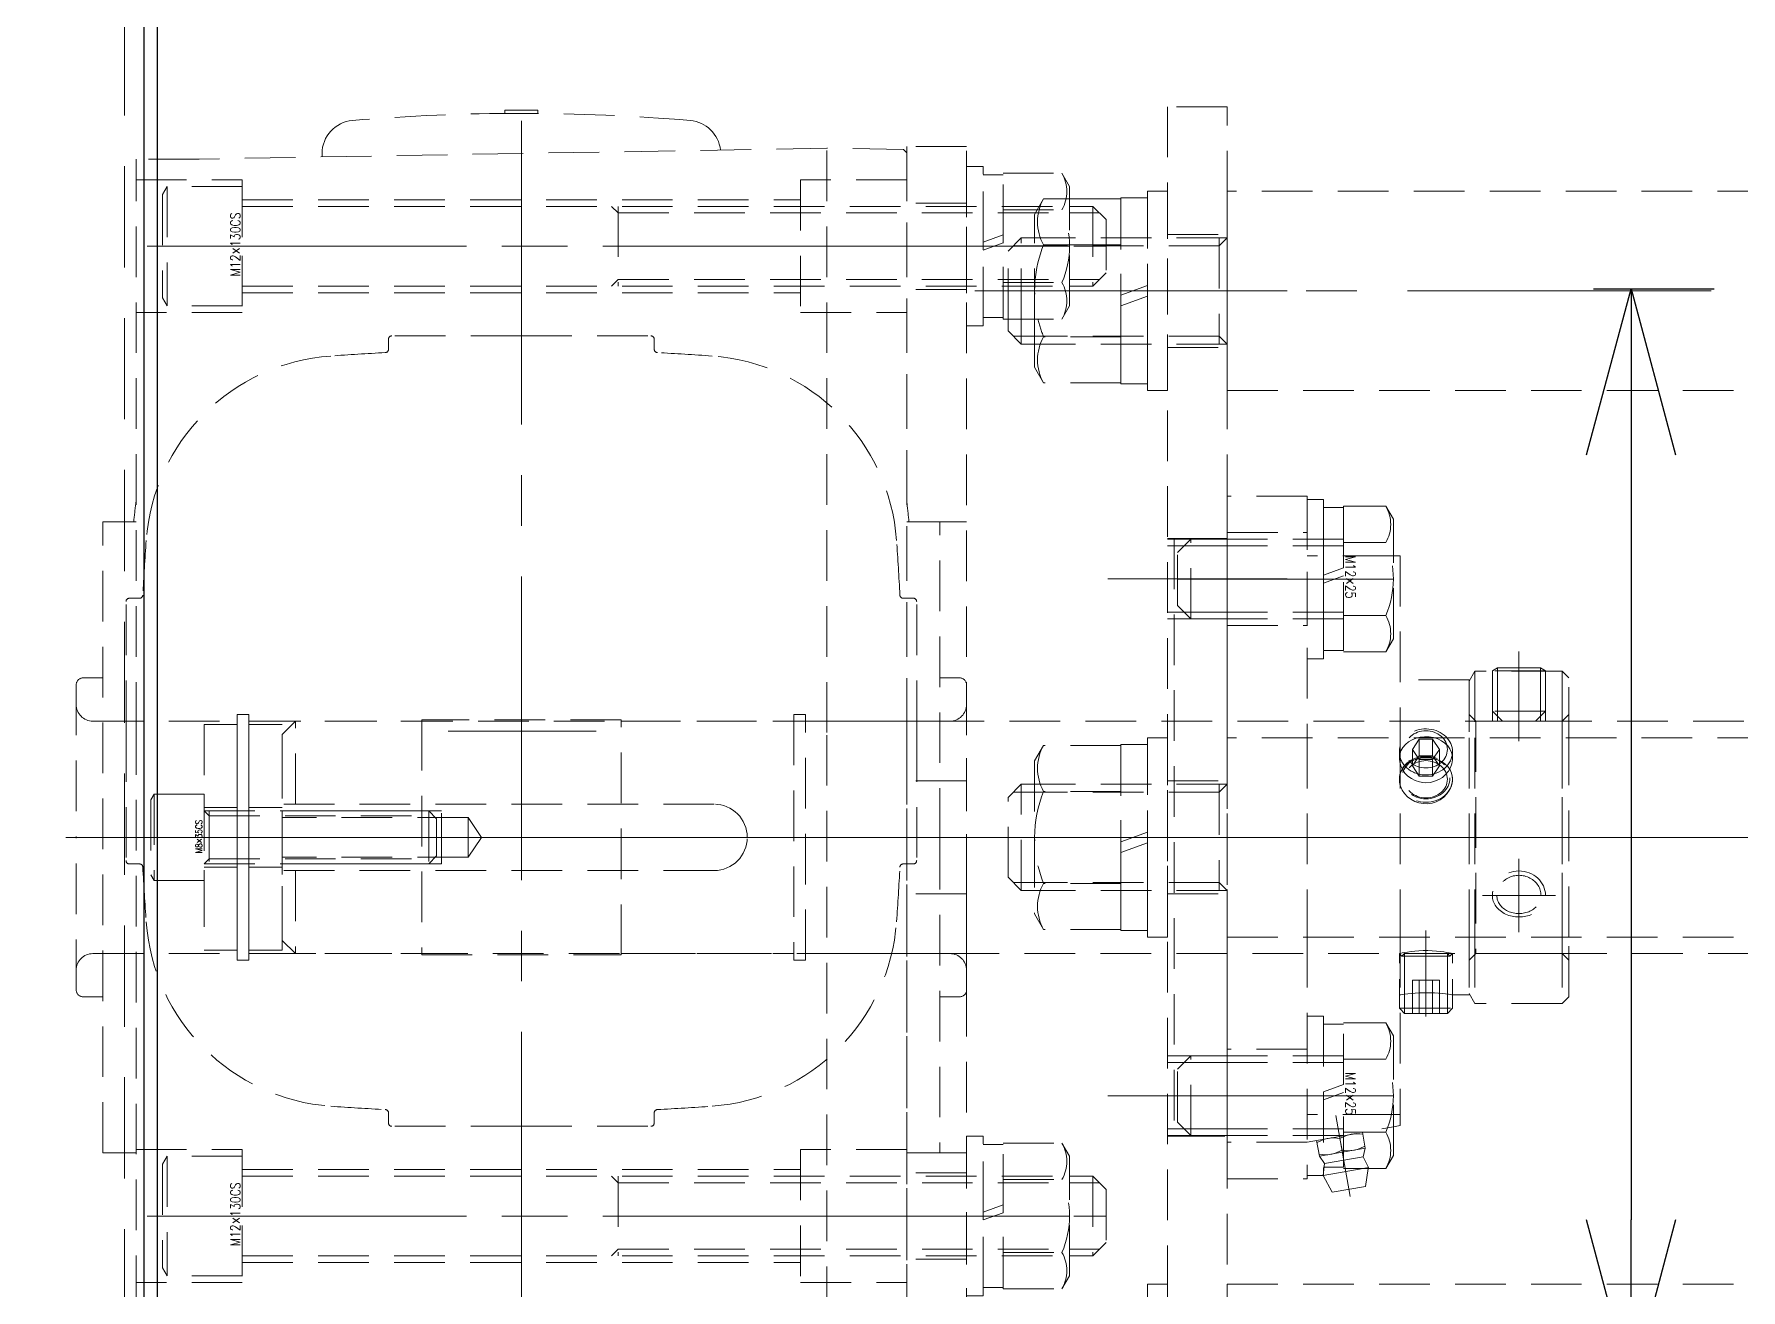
# Model space of a CAD drawing. Header units: millimetres. Extents: x 0 to 38884, y -3675 to 8056.
# Drawn here: x 24955.1 to 25212, y 4453.1 to 4642.1 of the extents above; entities that cross this region are included whole.
import ezdxf

# ---------------------------------------------------------------- set-up
doc = ezdxf.new("R2010")
doc.units = ezdxf.units.MM
doc.header["$LTSCALE"] = 2.4
doc.header["$PDMODE"] = 99
doc.header["$PDSIZE"] = 1
for name, pattern in [('CENTER2', [28.575, 19.05, -3.175, 3.175, -3.175]), ('Dashed', [2, 1, -1]), ('HIDDEN', [9.525, 6.35, -3.175]), ('HIDDEN2', [4.7625, 3.175, -1.5875])]:
    doc.linetypes.add(name, pattern=pattern)
for name, color, linetype, lineweight in [('03_かくれ線', 6, 'HIDDEN2', 13), ('04_HIDDEN', 2, 'HIDDEN', 13), ('04_中心線', 1, 'CENTER2', 9), ('05_CENTER', 4, 'CENTER2', 13), ('08_DIM', 3, 'Continuous', 13)]:
    doc.layers.add(name, color=color, linetype=linetype, lineweight=lineweight)
doc.styles.add('KSS_TXT', font='txt.shx', dxfattribs={"bigfont": 'extfont2.shx'})
doc.styles.add('寸法用', font='simplex.shx', dxfattribs={"width": 0.8, "bigfont": '@extfont2.shx'})
doc.dimstyles.new('KSS_DIM', dxfattribs={"dimscale": 2, "dimtxt": 3, "dimasz": 2.5, "dimexe": 1.25, "dimexo": 0.625, "dimtad": 1, "dimdsep": 46, "dimtxsty": 'KSS_TXT', "dimblk": 'OPEN30', "dimcen": 0, "dimazin": 2, "dimtfac": 0.75, "dimtmove": 0, "dimatfit": 3, "dimldrblk": 'OPEN30', "dimfxl": 1.25, "dimtolj": 1, "dimarcsym": 0})

# ---------------------------------------------------------------- blocks, each defined once
blk = doc.blocks.new('_Open30')
at = {"color": 0, "linetype": 'ByBlock', "lineweight": -2}
for p, q in [((-1, 0.268), (0, 0)), ((0, 0), (-1, -0.268)), ((0, 0), (-1, 0))]:
    blk.add_line(p, q, dxfattribs=at)
blk = doc.blocks.new('*D1189')
at = {"layer": '08_DIM', "color": 0, "lineweight": -2, "transparency": 16777216}
for p, q in [((25189.84, 4603.79), (25208, 4603.79)), ((25195.5, 4578.79), (25195.5, 4463.59)), ((25189.84, 4438.59), (25208, 4438.59)), ((25195.5, 4438.59), (25195.5, 4260.88))]:
    blk.add_line(p, q, dxfattribs=at)
at = {"layer": 'Defpoints', "color": 0, "transparency": 16777216}
for p in [(25183.59, 4603.79), (25183.59, 4438.59), (25195.5, 4438.59)]:
    blk.add_point(p, dxfattribs=at)
at = {"layer": '08_DIM', "color": 0, "lineweight": -2, "transparency": 16777216, "xscale": 25, "yscale": 25, "zscale": 25}
for p, rotation in [((25195.5, 4603.79), 90), ((25195.5, 4438.59), 270)]:
    blk.add_blockref('_Open30', p, dxfattribs=dict(at, rotation=rotation))
at = {"layer": '08_DIM', "color": 0, "transparency": 16777216, "insert": (25174.25, 4337.13), "char_height": 30, "attachment_point": 5, "rotation": 90, "style": 'KSS_TXT'}
blk.add_mtext('\\A1;%%C165.2', dxfattribs=at)
blk = doc.blocks.new('*D1194')
at = {"layer": '08_DIM', "color": 0, "lineweight": -2, "transparency": 16777216}
for p, q in [((25220.46, 4871.19), (24830.16, 4871.19)), ((24842.66, 4846.19), (24842.66, 4196.19)), ((25220.46, 4171.19), (24830.16, 4171.19))]:
    blk.add_line(p, q, dxfattribs=at)
at = {"layer": 'Defpoints', "color": 0, "transparency": 16777216}
for p in [(25226.71, 4871.19), (24842.66, 4171.19), (25226.71, 4171.19)]:
    blk.add_point(p, dxfattribs=at)
at = {"layer": '08_DIM', "color": 0, "lineweight": -2, "transparency": 16777216, "xscale": 25, "yscale": 25, "zscale": 25}
for p, rotation in [((24842.66, 4871.19), 90), ((24842.66, 4171.19), 270)]:
    blk.add_blockref('_Open30', p, dxfattribs=dict(at, rotation=rotation))
at = {"layer": '08_DIM', "color": 0, "transparency": 16777216, "insert": (24821.41, 4521.19), "char_height": 30, "attachment_point": 5, "rotation": 90, "style": 'KSS_TXT'}
blk.add_mtext('\\A1;700', dxfattribs=at)
blk = doc.blocks.new('A$C1140449C_1')
blk.add_lwpolyline([(-600, 600), (-640, 600), (-640, -600), (-600, -600)], close=True)
at = {"color": 0}
for points in [[(600, -600), (-600, -600), (-600, 600), (600, 600)], [(598, -598), (-598, -598), (-598, 598), (598, 598)]]:
    blk.add_lwpolyline(points, close=True, dxfattribs=at)
at = {"layer": '04_HIDDEN'}
blk.add_line((-603, -600), (-603, 600), dxfattribs=at)
at = {"layer": '05_CENTER'}
blk.add_line((668.35, 0), (-668.35, 0), dxfattribs=at)
blk = doc.blocks.new('A$C01295FB4_1')
blk.add_blockref('A$C1140449C_1', (0, 0))

msp = doc.modelspace()

# ---------------------------------------------------------------- linework, layer by layer
at = {"layer": '03_かくれ線'}
for p, q in [((25025.9618, 4630.691), (25025.9618, 4630.1806)), ((25030.9618, 4630.691), (25025.9618, 4630.691)), ((25030.9618, 4630.691), (25030.9618, 4630.1806)), ((25074.4618, 4624.9534), (24979.9618, 4623.3039)), ((24998.4618, 4624.1298), (24998.4618, 4623.6269)), ((25074.4618, 4536.9623), (25074.4618, 4624.9538)), ((25085.9624, 4624.753), (25074.4618, 4624.9538)), ((25086.4622, 4624.2444), (25085.9624, 4624.753)), ((25086.4622, 4536.9623), (25086.4622, 4624.2444)), ((24970.4618, 4536.9623), (24970.4618, 4623.3043)), ((24979.9618, 4623.3043), (24970.4618, 4623.3043)), ((24986.4618, 4617.1912), (25070.4622, 4617.1912)), ((25095.4622, 4616.6912), (25086.4622, 4616.6912)), ((25107.0727, 4617.32), (25111.4622, 4617.32)), ((25105.7122, 4599.2215), (25105.7122, 4614.9636)), ((25103.7122, 4599.213), (25103.7122, 4611.4551)), ((25125.7122, 4611.9636), (25134.7122, 4611.9636)), ((25101.7122, 4599.213), (25101.7122, 4609.4551)), ((25111.4622, 4610.3918), (25107.0727, 4610.3918)), ((25095.4622, 4603.6912), (25086.4622, 4603.6912)), ((24986.4618, 4603.1912), (25070.4622, 4603.1912)), ((25008.4618, 4596.191), (25008.4618, 4594.666)), ((25028.4618, 4596.691), (25008.9618, 4596.691)), ((25028.4618, 4596.691), (25047.9618, 4596.691)), ((25028.4618, 4596.691), (25047.9618, 4596.691)), ((25048.4618, 4596.191), (25048.4618, 4594.666)), ((25048.4618, 4596.191), (25048.4618, 4594.666)), ((25125.7122, 4594.9636), (25134.7122, 4594.9636)), ((24965.4618, 4473.6912), (24965.4618, 4568.6912)), ((24965.4618, 4568.6912), (24970.4618, 4568.6912)), ((25091.4618, 4568.6912), (25086.4618, 4568.6912)), ((25095.4622, 4568.6912), (25086.4622, 4568.6912)), ((25091.4622, 4520.9625), (25091.4622, 4568.6912)), ((25125.7122, 4566.1827), (25134.7122, 4566.1827)), ((25125.7122, 4566.082), (25134.7122, 4566.082)), ((25125.7122, 4565.082), (25134.7122, 4565.082)), ((25159.7122, 4563.5912), (25146.7122, 4563.5912)), ((24969.4618, 4557.191), (24970.9868, 4557.191)), ((25087.4618, 4557.191), (25085.9368, 4557.191)), ((24968.9618, 4537.191), (24968.9618, 4556.691)), ((25087.9618, 4537.191), (25087.9618, 4556.691)), ((25125.7122, 4555.082), (25134.7122, 4555.082)), ((25125.7122, 4554.082), (25134.7122, 4554.082)), ((24962.4618, 4545.1912), (24965.4618, 4545.1912)), ((25094.4618, 4545.1912), (25091.4618, 4545.1912)), ((24961.4618, 4544.1912), (24961.4618, 4521.1912)), ((25095.4618, 4544.1912), (25095.4618, 4521.1912)), ((24968.9618, 4537.191), (24968.9618, 4517.691)), ((24970.4618, 4450.6207), (24970.4618, 4536.9623)), ((24987.4617, 4538.6912), (25013.4617, 4538.6912)), ((24994.4635, 4538.6912), (24992.4635, 4536.6912)), ((24992.4635, 4536.6912), (24992.4635, 4505.6912)), ((25372.464, 4538.6912), (24994.4635, 4538.6912)), ((24994.4635, 4526.1912), (24994.4635, 4538.6912)), ((25043.4619, 4538.6912), (25069.4619, 4538.6912)), ((25074.4618, 4448.9712), (25074.4618, 4536.9623)), ((25086.4622, 4536.9623), (25086.4622, 4449.1807)), ((25087.9618, 4537.191), (25087.9618, 4517.691)), ((25134.7122, 4536.1912), (25134.7122, 4506.1912)), ((25146.7122, 4536.1912), (25146.7122, 4506.1912)), ((25095.4622, 4529.6912), (25086.4622, 4529.6912)), ((25125.7122, 4529.6912), (25134.7122, 4529.6912)), ((24980.7118, 4525.6912), (24985.7118, 4525.6912)), ((24987.464, 4525.6912), (24992.464, 4525.6912)), ((25057.4635, 4526.1912), (24992.4635, 4526.1912)), ((25016.464, 4525.1912), (24992.464, 4525.1912)), ((25020.464, 4524.1912), (24992.464, 4524.1912)), ((25016.464, 4517.1912), (25016.464, 4525.1912)), ((25020.464, 4518.1912), (25020.464, 4524.1912)), ((25020.464, 4524.1912), (25022.4658, 4521.1912)), ((24961.4618, 4498.1912), (24961.4618, 4521.1912)), ((25022.4658, 4521.1912), (25020.464, 4518.1912)), ((25091.4622, 4520.9625), (25091.4622, 4473.6912)), ((25095.4618, 4498.1912), (25095.4618, 4521.1912)), ((24969.4618, 4517.191), (24970.9868, 4517.191)), ((24980.7118, 4516.6912), (24985.7118, 4516.6912)), ((24987.464, 4516.6912), (24992.464, 4516.6912)), ((25020.464, 4518.1912), (24992.464, 4518.1912)), ((25016.464, 4517.1912), (24992.464, 4517.1912)), ((25057.4635, 4516.1912), (24992.464, 4516.1912)), ((24994.4635, 4516.1912), (24994.4635, 4503.6912)), ((25087.4618, 4517.191), (25085.9368, 4517.191)), ((25095.4622, 4512.6912), (25086.4622, 4512.6912)), ((25125.7122, 4512.6912), (25134.7122, 4512.6912)), ((24987.4615, 4503.6912), (25013.4617, 4503.6912)), ((24992.4635, 4505.6912), (24994.4635, 4503.6912)), ((25374.7122, 4503.6912), (24994.4635, 4503.6912)), ((25043.4619, 4503.6912), (25069.4619, 4503.6912)), ((24962.4618, 4497.1912), (24965.4618, 4497.1912)), ((25094.4618, 4497.1912), (25091.4618, 4497.1912)), ((25125.7122, 4488.3003), (25134.7122, 4488.3003)), ((25125.7122, 4487.3003), (25134.7122, 4487.3003)), ((25008.4618, 4478.191), (25008.4618, 4479.716)), ((25028.4618, 4477.691), (25008.9618, 4477.691)), ((25028.4618, 4477.691), (25047.9618, 4477.691)), ((25048.4618, 4478.191), (25048.4618, 4479.716)), ((25159.7122, 4479.4598), (25146.7122, 4479.4598)), ((25146.7122, 4475.3003), (25159.7122, 4477.6148)), ((25125.7122, 4477.3003), (25134.7122, 4477.3003)), ((25125.7122, 4476.3003), (25134.7122, 4476.3003)), ((25125.7122, 4476.1997), (25134.7122, 4476.1997)), ((24965.4618, 4473.6912), (24970.4618, 4473.6912)), ((25091.4618, 4473.6912), (25086.4618, 4473.6912)), ((25095.4622, 4473.6912), (25086.4622, 4473.6912)), ((24986.4618, 4471.1912), (25070.4622, 4471.1912)), ((25095.4622, 4470.6912), (25086.4622, 4470.6912)), ((25155.1701, 4471.3306), (25155.9573, 4471.4694)), ((25155.9573, 4471.4694), (25155.9368, 4471.3306)), ((24986.4618, 4457.1912), (25070.4622, 4457.1912)), ((25095.4622, 4457.6912), (25086.4622, 4457.6912)), ((25134.7122, 4423.9102), (25134.7122, 4453.9102)), ((25134.7122, 4453.9102), (25284.7122, 4453.9102))]:
    msp.add_line(p, q, dxfattribs=at)
for points in [[(25125.7122, 4631.1912), (25125.7122, 4411.1912), (25134.7122, 4411.1912), (25134.7122, 4631.1912)], [(25086.4622, 4625.1912), (25086.4622, 4411.1912), (25095.4622, 4411.1912), (25095.4622, 4625.1912)], [(25097.9612, 4622.1912), (25095.4612, 4622.1912), (25095.4612, 4598.1912), (25097.9612, 4598.1912)], [(25284.7122, 4618.4551), (25134.7122, 4618.4551), (25134.7122, 4588.4551), (25284.7122, 4588.4551)], [(24985.7115, 4502.6912), (24987.4615, 4502.6912), (24987.4615, 4539.6912), (24985.7115, 4539.6912)], [(25069.4619, 4502.6912), (25071.2119, 4502.6912), (25071.2119, 4539.6912), (25069.4619, 4539.6912)], [(24980.7118, 4504.1912), (24985.7118, 4504.1912), (24985.7118, 4538.1912), (24980.7118, 4538.1912)], [(24987.464, 4504.1912), (24992.464, 4504.1912), (24992.464, 4538.1912), (24987.464, 4538.1912)], [(25013.4617, 4503.4912), (25043.4619, 4503.4912), (25043.4619, 4538.8912), (25013.4617, 4538.8912)], [(25284.7122, 4536.1827), (25134.7122, 4536.1827), (25134.7122, 4506.1827), (25284.7122, 4506.1827)], [(25097.9622, 4476.1912), (25095.4622, 4476.1912), (25095.4622, 4452.1912), (25097.9622, 4452.1912)]]:
    msp.add_lwpolyline(points, close=True, dxfattribs=at)
for points in [[(24970.4618, 4620.1912), (24986.4618, 4620.1912), (24986.4618, 4600.1912), (24970.4618, 4600.1912)], [(24975.1618, 4619.1912), (24974.4618, 4617.9787)], [(24975.1618, 4619.1912), (24975.1618, 4601.1912)], [(24986.4618, 4619.1912), (24975.1618, 4619.1912)], [(24986.4618, 4619.1912), (24986.4618, 4601.1912)], [(25086.4622, 4620.1912), (25070.4622, 4620.1912), (25070.4622, 4600.1912), (25086.4622, 4600.1912)], [(25097.9612, 4610.7912), (25097.9612, 4620.9412)], [(25100.9612, 4620.9412), (25097.9612, 4620.9412)], [(25100.9612, 4621.1608), (25109.824, 4621.1608)], [(25100.9612, 4599.2215), (25100.9612, 4621.1608)], [(25100.9612, 4611.8831), (25100.9612, 4620.9412)], [(25109.824, 4621.1608), (25110.9612, 4619.1912)], [(25110.9612, 4601.1912), (25110.9612, 4619.1912)], [(24974.4618, 4617.9787), (24974.4618, 4602.4036)], [(25107.0727, 4617.32), (25105.7122, 4614.9636)], [(25118.7122, 4617.32), (25111.4622, 4617.32)], [(25118.7122, 4617.4636), (25118.7122, 4602.8077)], [(25122.7122, 4617.4636), (25118.7122, 4617.4636)], [(25118.7122, 4617.32), (25118.7122, 4589.6072)], [(25122.7122, 4588.4636), (25122.7122, 4618.4636)], [(25122.7122, 4618.4636), (25125.7122, 4618.4636)], [(25122.7122, 4617.4636), (25122.7122, 4604.2636)], [(25125.7122, 4588.4636), (25125.7122, 4618.4636)], [(24986.4618, 4616.1912), (25110.9612, 4616.1912)], [(25043.0436, 4615.1912), (25042.0436, 4616.1912)], [(25043.0436, 4616.1912), (25043.0436, 4604.1912)], [(25043.0436, 4615.1912), (25110.9612, 4615.1912)], [(25100.9612, 4615.676), (25109.824, 4615.676)], [(25110.9612, 4616.1912), (25114.4618, 4616.1912)], [(25110.9612, 4615.1912), (25115.4618, 4615.1912)], [(25114.4618, 4616.1912), (25116.4618, 4614.1912)], [(25114.4618, 4616.1912), (25114.4618, 4604.1912)], [(25116.4618, 4614.1912), (25116.4618, 4606.1912)], [(25097.9612, 4610.7912), (25100.9612, 4611.8831)], [(25103.7122, 4611.4551), (25101.7122, 4609.4551)], [(25105.7122, 4611.4551), (25103.7122, 4611.4551)], [(25134.7122, 4611.4551), (25105.7122, 4611.4551)], [(25133.5122, 4611.4551), (25133.5122, 4595.4551)], [(25133.5122, 4610.2551), (25134.7122, 4611.4551)], [(25097.9612, 4609.5912), (25100.9612, 4610.6831)], [(25097.9612, 4599.4412), (25097.9612, 4609.5912)], [(25100.9612, 4599.4412), (25100.9612, 4610.6831)], [(25105.7122, 4610.2551), (25102.5122, 4610.2551)], [(25133.5122, 4610.2551), (25105.7122, 4610.2551)], [(25118.7122, 4610.3918), (25111.4622, 4610.3918)], [(25114.4618, 4604.1912), (25116.4618, 4606.1912)], [(24986.4618, 4604.1912), (25110.9612, 4604.1912)], [(25043.0436, 4605.1912), (25042.0436, 4604.1912)], [(25043.0436, 4605.1912), (25110.9612, 4605.1912)], [(25100.9612, 4604.7063), (25109.824, 4604.7063)], [(25110.9612, 4605.1912), (25115.4618, 4605.1912)], [(25110.9612, 4604.1912), (25114.4618, 4604.1912)], [(25122.7122, 4604.2636), (25118.7122, 4602.8077)], [(24975.1618, 4601.1912), (24974.4618, 4602.4036)], [(24986.4618, 4601.1912), (24975.1618, 4601.1912)], [(25109.824, 4599.2215), (25110.9612, 4601.1912)], [(25122.7122, 4602.6636), (25118.7122, 4601.2077)], [(25118.7122, 4601.2077), (25118.7122, 4589.4636)], [(25122.7122, 4602.6636), (25122.7122, 4589.4636)], [(25097.9612, 4599.4412), (25100.9612, 4599.4412)], [(25100.9612, 4599.2215), (25109.824, 4599.2215)], [(25101.7122, 4597.4551), (25101.7122, 4599.213)], [(25103.7122, 4595.4551), (25103.7122, 4599.213)], [(25105.7122, 4599.2215), (25105.7122, 4591.9636)], [(25103.7122, 4595.4551), (25101.7122, 4597.4551)], [(25105.7122, 4596.6551), (25102.5122, 4596.6551)], [(25133.5122, 4596.6551), (25105.7122, 4596.6551)], [(25118.7122, 4596.5354), (25107.0727, 4596.5354)], [(25133.5122, 4596.6551), (25134.7122, 4595.4551)], [(25105.7122, 4595.4551), (25103.7122, 4595.4551)], [(25134.7122, 4595.4551), (25105.7122, 4595.4551)], [(25107.0727, 4589.6072), (25105.7122, 4591.9636)], [(25118.7122, 4589.6072), (25107.0727, 4589.6072)], [(25118.7122, 4589.4636), (25122.7122, 4589.4636)], [(25122.7122, 4588.4636), (25125.7122, 4588.4636)], [(25146.7122, 4572.582), (25134.7122, 4572.582)], [(25134.7122, 4572.582), (25134.7122, 4536.1912)], [(25146.7122, 4572.582), (25146.7122, 4536.1912)], [(25146.7122, 4572.082), (25146.7122, 4548.082)], [(25146.7122, 4572.082), (25149.2122, 4572.082)], [(25149.2122, 4572.082), (25149.2122, 4548.082)], [(25149.2122, 4560.682), (25149.2122, 4570.832)], [(25152.2122, 4570.832), (25149.2122, 4570.832)], [(25152.2122, 4571.0517), (25158.575, 4571.0517)], [(25152.2122, 4571.0517), (25152.2122, 4549.1124)], [(25152.2122, 4561.7739), (25152.2122, 4570.832)], [(25158.575, 4571.0517), (25159.7122, 4569.082)], [(25159.7122, 4551.082), (25159.7122, 4569.082)], [(25126.7122, 4566.1912), (25126.7122, 4476.1912)], [(25134.7122, 4566.1912), (25126.7122, 4566.1912)], [(25129.2122, 4566.082), (25127.2122, 4564.082)], [(25152.2122, 4565.082), (25128.2122, 4565.082)], [(25152.2122, 4566.082), (25129.2122, 4566.082)], [(25129.2122, 4554.082), (25129.2122, 4566.082)], [(25134.7122, 4567.082), (25146.7122, 4567.082)], [(25152.2122, 4565.5669), (25158.575, 4565.5669)], [(25127.2122, 4556.082), (25127.2122, 4564.082)], [(25160.7122, 4563.5912), (25159.7122, 4563.5912)], [(25160.7122, 4563.5912), (25160.7122, 4536.1912)], [(25149.2122, 4560.682), (25152.2122, 4561.7739)], [(25149.2122, 4559.482), (25152.2122, 4560.5739)], [(25152.2122, 4549.332), (25152.2122, 4560.5739)], [(25149.2122, 4549.332), (25149.2122, 4559.482)], [(25129.2122, 4554.082), (25127.2122, 4556.082)], [(25152.2122, 4555.082), (25128.2122, 4555.082)], [(25152.2122, 4554.5972), (25158.575, 4554.5972)], [(25152.2122, 4554.082), (25129.2122, 4554.082)], [(25134.7122, 4553.082), (25146.7122, 4553.082)], [(25158.575, 4549.1124), (25159.7122, 4551.082)], [(25149.2122, 4548.082), (25146.7122, 4548.082)], [(25149.2122, 4549.332), (25152.2122, 4549.332)], [(25152.2122, 4549.1124), (25158.575, 4549.1124)], [(25171.1122, 4544.9162), (25160.7122, 4544.9162)], [(25171.1122, 4544.6912), (25171.9782, 4546.1912)], [(25171.1122, 4544.9162), (25171.1122, 4536.1912)], [(25171.1122, 4544.6912), (25171.1122, 4536.1912)], [(25185.1122, 4546.1912), (25171.9782, 4546.1912)], [(25171.9782, 4546.1912), (25171.9782, 4536.1912)], [(25175.379, 4546.6912), (25174.6122, 4546.2484)], [(25182.6122, 4546.2484), (25174.6122, 4546.2484)], [(25174.6122, 4546.1912), (25174.6122, 4546.2484)], [(25174.6122, 4538.6912), (25174.6122, 4546.1912)], [(25175.379, 4546.1912), (25175.379, 4546.6912)], [(25175.379, 4546.6912), (25181.8454, 4546.6912)], [(25175.379, 4538.6912), (25175.379, 4546.1912)], [(25181.8454, 4546.1912), (25181.8454, 4546.6912)], [(25182.6122, 4546.2484), (25181.8454, 4546.6912)], [(25181.8454, 4538.6912), (25181.8454, 4546.1912)], [(25182.6122, 4546.1912), (25182.6122, 4546.2484)], [(25182.6122, 4546.1912), (25182.6122, 4538.6912)], [(25185.1122, 4546.1912), (25186.1122, 4545.1912)], [(25185.1122, 4546.1912), (25185.1122, 4536.1912)], [(25186.1122, 4536.1912), (25186.1122, 4545.1912)], [(25172.1122, 4538.6912), (25171.1122, 4539.6912)], [(25182.6122, 4540.1912), (25174.6122, 4540.1912)], [(25176.1122, 4538.6912), (25174.6122, 4540.1912)], [(25181.1122, 4538.6912), (25182.6122, 4540.1912)], [(25185.1122, 4538.6912), (25186.1122, 4539.6912)], [(25172.1122, 4538.6912), (25172.1122, 4503.6912)], [(25185.1122, 4538.6912), (25172.1122, 4538.6912)], [(25185.1122, 4538.6912), (25185.1122, 4503.6912)], [(25107.0727, 4535.0476), (25105.7122, 4532.6912)], [(25118.7122, 4535.0476), (25107.0727, 4535.0476)], [(25118.7122, 4535.1912), (25118.7122, 4520.5353)], [(25122.7122, 4535.1912), (25118.7122, 4535.1912)], [(25118.7122, 4535.0476), (25118.7122, 4507.3348)], [(25122.7122, 4506.1912), (25122.7122, 4536.1912)], [(25122.7122, 4536.1912), (25125.7122, 4536.1912)], [(25122.7122, 4535.1912), (25122.7122, 4521.9912)], [(25125.7122, 4506.1912), (25125.7122, 4536.1912)], [(25168.6122, 4533.0534), (25168.5884, 4533.4292), (25168.4609, 4533.9837), (25168.2281, 4534.5041), (25167.8935, 4534.9789), (25167.4688, 4535.3956), (25166.9577, 4535.7482), (25166.38, 4536.0247), (25165.7501, 4536.2183), (25165.0872, 4536.3259), (25164.4186, 4536.344), (25163.7555, 4536.2754), (25163.1211, 4536.1217), (25162.5281, 4535.887), (25161.9886, 4535.5717), (25161.5221, 4535.1851), (25161.1388, 4534.7294), (25160.8538, 4534.2196), (25160.6776, 4533.6699), (25160.6125, 4533.0936), (25160.6122, 4533.0539)], [(25160.6122, 4534.0577), (25160.6122, 4533.0534)], [(25160.7122, 4536.1912), (25160.7122, 4506.1912)], [(25162.5915, 4534.4412), (25163.6018, 4535.9567)], [(25162.5915, 4531.9412), (25162.5915, 4534.4412)], [(25163.6018, 4532.9256), (25162.5915, 4534.4412)], [(25163.6018, 4535.9567), (25165.6226, 4535.9567)], [(25163.6018, 4533.4567), (25163.6018, 4535.9567)], [(25165.6226, 4535.9567), (25166.6329, 4534.4412)], [(25165.6226, 4533.4567), (25165.6226, 4535.9567)], [(25166.6329, 4534.4412), (25165.6226, 4532.9256)], [(25166.6329, 4531.9412), (25166.6329, 4534.4412)], [(25168.6122, 4533.0525), (25168.6122, 4534.0577)], [(25171.1122, 4536.1912), (25171.1122, 4506.1912)], [(25171.1122, 4536.1912), (25171.1122, 4506.1912)], [(25171.9782, 4536.1912), (25171.9782, 4506.1912)], [(25185.1122, 4536.1912), (25185.1122, 4506.1912)], [(25186.1122, 4506.1912), (25186.1122, 4536.1912)], [(25105.7122, 4532.6912), (25105.7122, 4509.6912)], [(25160.6122, 4533.0539), (25160.6608, 4532.5137), (25160.8179, 4531.9402), (25161.0803, 4531.391), (25161.4392, 4530.8817), (25161.8917, 4530.4237), (25162.4203, 4530.0374), (25163.016, 4529.7351), (25163.6578, 4529.5295), (25164.1315, 4529.4474), (25164.6122, 4529.4197)], [(25160.7075, 4530.682), (25160.8786, 4531.1538), (25161.1625, 4531.6358), (25161.5452, 4532.0697), (25162.0115, 4532.4402), (25162.5618, 4532.745), (25163.1716, 4532.9716), (25163.8207, 4533.114), (25164.4933, 4533.1723), (25165.1533, 4533.1458), (25165.798, 4533.0385), (25166.4065, 4532.8524), (25166.966, 4532.5913), (25167.4716, 4532.2506), (25167.8978, 4531.8422), (25168.2361, 4531.3657), (25168.4709, 4530.8377), (25168.5765, 4530.3976), (25168.6122, 4529.9412)], [(25162.5915, 4531.9412), (25163.6018, 4533.4567)], [(25163.6018, 4530.4256), (25162.5915, 4531.9412)], [(25163.6018, 4533.4567), (25165.6226, 4533.4567)], [(25163.6018, 4532.9256), (25165.6226, 4532.9256)], [(25163.6018, 4530.4256), (25163.6018, 4532.9256)], [(25164.6122, 4529.4197), (25165.2783, 4529.4733), (25165.9255, 4529.6302), (25166.5349, 4529.886), (25167.0906, 4530.2303), (25167.5809, 4530.6565), (25167.9881, 4531.147), (25168.3011, 4531.69), (25168.5095, 4532.265), (25168.6048, 4532.8488), (25168.6122, 4533.0534)], [(25165.6226, 4533.4567), (25166.6329, 4531.9412)], [(25165.6226, 4530.4256), (25165.6226, 4532.9256)], [(25166.6329, 4531.9412), (25165.6226, 4530.4256)], [(25103.7122, 4529.1827), (25101.7122, 4527.1827)], [(25105.7122, 4529.1827), (25103.7122, 4529.1827)], [(25103.7122, 4513.1827), (25103.7122, 4529.1827)], [(25134.7122, 4529.1827), (25105.7122, 4529.1827)], [(25133.5122, 4529.1827), (25133.5122, 4513.1827)], [(25133.5122, 4527.9827), (25134.7122, 4529.1827)], [(25160.6122, 4529.9412), (25160.6328, 4530.289), (25160.6939, 4530.6286), (25160.7075, 4530.682)], [(25160.698, 4529.2177), (25160.6463, 4529.4858), (25160.6122, 4529.9412)], [(25168.6122, 4529.9412), (25168.5566, 4529.3616), (25168.3934, 4528.7868), (25168.1263, 4528.2348), (25167.7646, 4527.7218), (25167.3093, 4527.2579), (25166.7786, 4526.8661), (25166.1781, 4526.5583), (25165.5315, 4526.3505), (25164.8683, 4526.254), (25164.1977, 4526.2666), (25163.5524, 4526.3861), (25162.9365, 4526.6052), (25162.3624, 4526.9196), (25161.8498, 4527.3154), (25161.4033, 4527.7917), (25161.0471, 4528.3233), (25160.7922, 4528.8947), (25160.698, 4529.2177)], [(25165.6226, 4530.4256), (25163.6018, 4530.4256)], [(24973.2118, 4527.6912), (24972.7118, 4526.8251)], [(24972.7118, 4526.8251), (24972.7118, 4515.5572)], [(24973.2118, 4527.6912), (24973.2118, 4514.6912)], [(24980.7118, 4527.6912), (24973.2118, 4527.6912)], [(24980.7118, 4527.6912), (24980.7118, 4514.6912)], [(25101.7122, 4515.1827), (25101.7122, 4527.1827)], [(25105.7122, 4527.9827), (25102.5122, 4527.9827)], [(25133.5122, 4527.9827), (25105.7122, 4527.9827)], [(25118.7122, 4528.1194), (25107.0727, 4528.1194)], [(24980.7118, 4525.1912), (25014.5118, 4525.1912)], [(24981.4618, 4524.4412), (24980.7118, 4525.1912)], [(24981.4618, 4525.1912), (24981.4618, 4517.1912)], [(24981.4618, 4524.4412), (25015.2618, 4524.4412)], [(25014.5118, 4525.1912), (25014.5118, 4517.1912)], [(25014.5118, 4525.1912), (25015.7118, 4523.9912)], [(25015.7118, 4523.9912), (25015.7118, 4518.3912)], [(25122.7122, 4521.9912), (25118.7122, 4520.5353)], [(25122.7122, 4520.3912), (25118.7122, 4518.9353)], [(25118.7122, 4518.9353), (25118.7122, 4507.1912)], [(25122.7122, 4520.3912), (25122.7122, 4507.1912)], [(24981.4618, 4517.9412), (24980.7118, 4517.1912)], [(24980.7118, 4517.1912), (25014.5118, 4517.1912)], [(24981.4618, 4517.9412), (25015.2618, 4517.9412)], [(25014.5118, 4517.1912), (25015.7118, 4518.3912)], [(24973.2118, 4514.6912), (24972.7118, 4515.5572)], [(24980.7118, 4514.6912), (24973.2118, 4514.6912)], [(25103.7122, 4513.1827), (25101.7122, 4515.1827)], [(25105.7122, 4514.3827), (25102.5122, 4514.3827)], [(25133.5122, 4514.3827), (25105.7122, 4514.3827)], [(25118.7122, 4514.263), (25107.0727, 4514.263)], [(25133.5122, 4514.3827), (25134.7122, 4513.1827)], [(25105.7122, 4513.1827), (25103.7122, 4513.1827)], [(25134.7122, 4513.1827), (25105.7122, 4513.1827)], [(25107.0727, 4507.3348), (25105.7122, 4509.6912)], [(25118.7122, 4507.3348), (25107.0727, 4507.3348)], [(25118.7122, 4507.1912), (25122.7122, 4507.1912)], [(25122.7122, 4506.1912), (25125.7122, 4506.1912)], [(25134.7122, 4506.1912), (25134.7122, 4469.8003)], [(25146.7122, 4506.1912), (25146.7122, 4469.8003)], [(25160.7122, 4506.1912), (25160.7122, 4477.7912)], [(25171.1122, 4506.1912), (25171.1122, 4497.4662)], [(25171.1122, 4506.1912), (25171.1122, 4497.6912)], [(25171.9782, 4506.1912), (25171.9782, 4496.1912)], [(25185.1122, 4506.1912), (25185.1122, 4496.1912)], [(25186.1122, 4497.1912), (25186.1122, 4506.1912)], [(25168.6122, 4503.6912), (25168.5586, 4503.7033), (25168.3934, 4503.7399), (25168.131, 4503.7948), (25167.7646, 4503.8652), (25167.3164, 4503.9412), (25166.7786, 4504.0173), (25166.1876, 4504.0818), (25165.5315, 4504.1297), (25164.8784, 4504.1524), (25164.1977, 4504.1494), (25163.5612, 4504.1221), (25162.9365, 4504.0722), (25162.3697, 4504.0075), (25161.8498, 4503.9319), (25161.4087, 4503.8559), (25161.0471, 4503.7854), (25160.7949, 4503.732), (25160.6463, 4503.6989), (25160.6122, 4503.6912)], [(25160.6122, 4503.6912), (25160.9957, 4503.3077)], [(25161.3792, 4503.6912), (25160.9957, 4503.3077)], [(25168.2287, 4503.3077), (25160.9957, 4503.3077)], [(25161.3792, 4497.5826), (25161.3792, 4503.6912)], [(25168.2287, 4503.3077), (25167.8452, 4503.6912)], [(25167.8452, 4497.5826), (25167.8452, 4503.6912)], [(25168.2287, 4503.3077), (25168.6122, 4503.6912)], [(25172.1122, 4503.6912), (25171.1122, 4502.6912)], [(25185.1122, 4503.6912), (25172.1122, 4503.6912)], [(25185.1122, 4503.6912), (25186.1122, 4502.6912)], [(25162.5915, 4499.6912), (25162.5915, 4494.6912)], [(25166.6329, 4499.6912), (25162.5915, 4499.6912)], [(25163.6018, 4499.6912), (25163.6018, 4494.6912)], [(25165.6226, 4499.6912), (25165.6226, 4494.6912)], [(25166.6329, 4499.6912), (25166.6329, 4494.6912)], [(25160.6122, 4497.4662), (25160.6997, 4497.4808)], [(25160.6122, 4497.4662), (25160.6122, 4495.4582)], [(25160.6997, 4497.4808), (25160.8179, 4497.5), (25161.0757, 4497.5399), (25161.4392, 4497.5915), (25161.8845, 4497.6472), (25162.4203, 4497.7033), (25163.0068, 4497.7508), (25163.6578, 4497.7863), (25164.1279, 4497.8008), (25164.6122, 4497.8058)], [(25161.3792, 4494.6912), (25161.3792, 4497.583)], [(25164.852, 4497.8046), (25164.4994, 4497.8055)], [(25164.6122, 4497.8058), (25165.2689, 4497.7966), (25165.9255, 4497.7689), (25166.5268, 4497.7275), (25167.0906, 4497.6748), (25167.5748, 4497.6189), (25167.9881, 4497.5634), (25168.2977, 4497.5172), (25168.5095, 4497.4833), (25168.6047, 4497.4674), (25168.6122, 4497.4662)], [(25167.8452, 4494.6912), (25167.8452, 4497.583)], [(25168.5988, 4497.4662), (25171.1122, 4497.4662)], [(25168.6122, 4495.4582), (25168.6122, 4497.4684)], [(25171.1122, 4497.6912), (25171.9782, 4496.1912)], [(25185.1122, 4496.1912), (25171.9782, 4496.1912)], [(25185.1122, 4496.1912), (25186.1122, 4497.1912)], [(25146.7122, 4494.3003), (25149.2122, 4494.3003)], [(25149.2122, 4494.3003), (25149.2122, 4470.3003)], [(25152.2122, 4493.0503), (25149.2122, 4493.0503)], [(25152.2122, 4493.2699), (25158.575, 4493.2699)], [(25152.2122, 4483.9922), (25152.2122, 4493.0503)], [(25158.575, 4493.2699), (25159.7122, 4491.3003)], [(25160.6122, 4495.4582), (25160.7122, 4495.3582)], [(25160.6122, 4495.4582), (25160.7122, 4495.4582)], [(25160.7122, 4495.4582), (25168.6122, 4495.4582)], [(25160.7122, 4495.3582), (25161.3792, 4494.6912)], [(25161.3792, 4494.6912), (25167.8452, 4494.6912)], [(25167.8452, 4494.6912), (25168.6122, 4495.4582)], [(25159.7122, 4473.3003), (25159.7122, 4491.3003)], [(25129.2122, 4488.3003), (25127.2122, 4486.3003)], [(25152.2122, 4488.3003), (25129.2122, 4488.3003)], [(25129.2122, 4476.3003), (25129.2122, 4488.3003)], [(25146.7122, 4489.3003), (25134.7122, 4489.3003)], [(25127.2122, 4478.3003), (25127.2122, 4486.3003)], [(25152.2122, 4487.3003), (25128.2122, 4487.3003)], [(25152.2122, 4487.7851), (25158.575, 4487.7851)], [(25149.2122, 4482.9003), (25152.2122, 4483.9922)], [(25149.2122, 4481.7003), (25152.2122, 4482.7922)], [(25152.2122, 4471.5503), (25152.2122, 4482.7922)], [(25129.2122, 4476.3003), (25127.2122, 4478.3003)], [(25159.7122, 4479.4598), (25160.7122, 4479.4598)], [(25160.7122, 4477.7912), (25159.7122, 4477.6148)], [(25100.9622, 4475.1608), (25109.825, 4475.1608)], [(25100.9622, 4453.2215), (25100.9622, 4475.1608)], [(25109.825, 4475.1608), (25110.9622, 4473.1912)], [(25126.7122, 4476.1912), (25134.7122, 4476.1912)], [(25152.2122, 4477.3003), (25128.2122, 4477.3003)], [(25152.2122, 4476.3003), (25129.2122, 4476.3003)], [(25146.7122, 4475.3003), (25134.7122, 4475.3003)], [(25148.5891, 4473.1759), (25148.1654, 4475.5788)], [(25149.8888, 4475.8827), (25149.7667, 4475.8595), (25149.3695, 4475.7596), (25148.9811, 4475.6266), (25148.2197, 4475.271)], [(25151.6665, 4475.8787), (25151.2249, 4475.931), (25150.7827, 4475.9532), (25150.3336, 4475.9387), (25149.8888, 4475.8827)], [(25153.3356, 4476.4905), (25153.2136, 4476.4672), (25152.8164, 4476.3674), (25152.4279, 4476.2343), (25151.6665, 4475.8787)], [(25151.6665, 4475.8787), (25151.9816, 4474.0915)], [(25152.2122, 4476.8155), (25158.575, 4476.8155)], [(25155.1133, 4476.4865), (25154.6717, 4476.5388), (25154.2296, 4476.561), (25153.7804, 4476.5465), (25153.3356, 4476.4905)], [(25155.059, 4476.7944), (25155.4827, 4474.3914)], [(24970.4618, 4474.1912), (24986.4618, 4474.1912), (24986.4618, 4454.1912), (24970.4618, 4454.1912)], [(24975.1628, 4473.1912), (24974.4628, 4471.9787)], [(24975.1628, 4473.1912), (24975.1628, 4455.1912)], [(24986.4628, 4473.1912), (24975.1628, 4473.1912)], [(24986.4628, 4473.1912), (24986.4628, 4455.1912)], [(25086.4622, 4474.1912), (25070.4622, 4474.1912), (25070.4622, 4454.1912), (25086.4622, 4454.1912)], [(25097.9622, 4464.7912), (25097.9622, 4474.9412)], [(25100.9622, 4474.9412), (25097.9622, 4474.9412)], [(25100.9622, 4465.8831), (25100.9622, 4474.9412)], [(25110.9622, 4455.1912), (25110.9622, 4473.1912)], [(25148.5348, 4473.4837), (25148.9764, 4473.4315), (25149.4185, 4473.4093), (25149.8677, 4473.4238), (25150.3125, 4473.4798)], [(25148.5891, 4473.1759), (25155.4827, 4474.3914)], [(25148.5891, 4473.1759), (25149.331, 4472.078)], [(25149.331, 4472.078), (25155.161, 4473.106)], [(25150.3125, 4473.4798), (25150.4345, 4473.503), (25150.8317, 4473.6029), (25151.2202, 4473.7359), (25151.9816, 4474.0915)], [(25151.9816, 4474.0915), (25152.4232, 4474.0392), (25152.8654, 4474.017), (25153.3145, 4474.0315), (25153.7593, 4474.0875)], [(25153.7593, 4474.0875), (25153.8814, 4474.1108), (25154.2786, 4474.2107), (25154.667, 4474.3437), (25155.4284, 4474.6993)], [(25155.161, 4473.106), (25155.4827, 4474.3914)], [(25155.9573, 4471.4694), (25155.161, 4473.106)], [(25158.575, 4471.3306), (25159.7122, 4473.3003)], [(24974.4628, 4471.9787), (24974.4628, 4456.4036)], [(24986.4628, 4470.1912), (25110.9622, 4470.1912)], [(25043.0446, 4469.1912), (25042.0446, 4470.1912)], [(25043.0446, 4470.1912), (25043.0446, 4458.1912)], [(25110.9622, 4470.1912), (25114.4628, 4470.1912)], [(25114.4628, 4470.1912), (25116.4628, 4468.1912)], [(25114.4628, 4470.1912), (25114.4628, 4458.1912)], [(25149.2122, 4470.3003), (25146.7122, 4470.3003)], [(25149.331, 4472.078), (25149.1425, 4470.2678)], [(25149.1425, 4470.2678), (25155.1701, 4471.3306)], [(25149.1425, 4470.2678), (25150.4976, 4467.7651)], [(25149.2122, 4471.5503), (25152.2122, 4471.5503)], [(25152.2122, 4471.3306), (25158.575, 4471.3306)], [(25155.5399, 4468.6542), (25155.9368, 4471.3306)], [(25043.0446, 4469.1912), (25110.9622, 4469.1912)], [(25100.9622, 4469.676), (25109.825, 4469.676)], [(25110.9622, 4469.1912), (25115.4628, 4469.1912)], [(25116.4628, 4468.1912), (25116.4628, 4460.1912)], [(25134.7122, 4469.8003), (25146.7122, 4469.8003)], [(25150.4976, 4467.7651), (25155.5399, 4468.6542)], [(25097.9622, 4464.7912), (25100.9622, 4465.8831)], [(25097.9622, 4463.5912), (25100.9622, 4464.6831)], [(25100.9622, 4453.4412), (25100.9622, 4464.6831)], [(25097.9622, 4453.4412), (25097.9622, 4463.5912)], [(25114.4628, 4458.1912), (25116.4628, 4460.1912)], [(24986.4628, 4458.1912), (25110.9622, 4458.1912)], [(25043.0446, 4459.1912), (25042.0446, 4458.1912)], [(25043.0446, 4459.1912), (25110.9622, 4459.1912)], [(25100.9622, 4458.7063), (25109.825, 4458.7063)], [(25110.9622, 4459.1912), (25115.4628, 4459.1912)], [(25110.9622, 4458.1912), (25114.4628, 4458.1912)], [(24975.1628, 4455.1912), (24974.4628, 4456.4036)], [(24986.4628, 4455.1912), (24975.1628, 4455.1912)], [(25109.825, 4453.2215), (25110.9622, 4455.1912)], [(25097.9622, 4453.4412), (25100.9622, 4453.4412)], [(25100.9622, 4453.2215), (25109.825, 4453.2215)], [(25122.7122, 4453.9188), (25122.7122, 4439.1912)], [(25122.7122, 4453.9188), (25125.7122, 4453.9188)], [(25125.7122, 4453.9188), (25125.7122, 4439.1912)]]:
    msp.add_lwpolyline(points, dxfattribs=at)
for points in [[(25109.824, 4615.676, 0.26794908), (25109.824, 4621.1608)], [(25107.0727, 4617.32, 0.26794907), (25107.0727, 4610.3918)], [(25109.824, 4604.7063, 0.20733158), (25109.824, 4615.676)], [(25109.824, 4599.2215, 0.26794908), (25109.824, 4604.7063)], [(25107.0727, 4596.5354, 0.26794907), (25107.0727, 4589.6072)], [(25158.575, 4565.5669, 0.26794908), (25158.575, 4571.0517)], [(25158.575, 4554.5972, 0.20733158), (25158.575, 4565.5669)], [(25158.575, 4549.1124, 0.26794908), (25158.575, 4554.5972)], [(24961.4618, 4541.1921, 0.41421356), (24963.9617, 4538.6921), (24985.7117, 4538.6918)], [(25095.4619, 4541.1912, -0.41421356), (25092.9619, 4538.6912), (25071.2119, 4538.6912)], [(25107.0727, 4535.0476, 0.26794907), (25107.0727, 4528.1194)], [(25107.0727, 4528.1194, 0.19636667), (25107.0727, 4514.263)], [(25107.0727, 4514.263, 0.26794907), (25107.0727, 4507.3348)], [(24961.4612, 4501.1921, -0.41421356), (24963.9612, 4503.6921), (24985.7112, 4503.6918)], [(25095.4619, 4501.1912, 0.41421356), (25092.9619, 4503.6912), (25071.2119, 4503.6912)], [(25158.575, 4487.7851, 0.26794908), (25158.575, 4493.2699)], [(25158.575, 4476.8155, 0.20733158), (25158.575, 4487.7851)], [(25109.825, 4469.676, 0.26794908), (25109.825, 4475.1608)], [(25158.575, 4471.3306, 0.26794908), (25158.575, 4476.8155)], [(25109.825, 4458.7063, 0.20733158), (25109.825, 4469.676)], [(25109.825, 4453.2215, 0.26794908), (25109.825, 4458.7063)]]:
    msp.add_lwpolyline(points, format="xyb", dxfattribs=at)
at = {"layer": '03_かくれ線', "linetype": 'Dashed'}
for points in [[(25160.6122, 4497.4662), (25160.6122, 4503.6912)], [(25168.6122, 4497.4662), (25168.6122, 4503.6912)]]:
    msp.add_lwpolyline(points, dxfattribs=at)
at = {"layer": '03_かくれ線'}
for centre, radius, start, end in [((25003.4618, 4624.1298), 5, 94.861405, 180), ((25028.4618, 4330.191), 300, 90, 94.861405), ((25028.4618, 4330.191), 300, 85.138595, 90), ((25053.4618, 4624.1298), 5, 6.244704, 85.138595), ((25124.0334, 4603.4636), 18.3212, 157.780749, 193.387659), ((25124.0334, 4603.4636), 18.3212, 193.387659, 202.219251), ((25008.9618, 4596.191), 0.5, 90, 180), ((25047.9618, 4596.191), 0.5, 0, 90), ((25047.9618, 4596.191), 0.5, 0, 90), ((25001.9153, 4563.7375), 30, 94.114345, 175.885655), ((25028.4618, 4194.691), 400, 92.934025, 94.114345), ((25007.9618, 4594.666), 0.5, 272.934025, 0), ((25048.9618, 4594.666), 0.5, 180, 267.065975), ((25048.9618, 4594.666), 0.5, 180, 267.065975), ((25028.4618, 4194.691), 400, 85.885655, 87.065975), ((25055.0083, 4563.7375), 30, 4.114345, 85.885655), ((25269.0618, 4537.191), 300.6, 173.386989, 173.984878), ((24787.8618, 4537.191), 300.6, 6.015122, 6.612353), ((25370.9618, 4537.191), 400, 175.885655, 177.065975), ((24685.9618, 4537.191), 400, 2.934025, 4.114345), ((24969.4618, 4556.691), 0.5, 90, 180), ((24970.9868, 4557.691), 0.5, 270, 357.065975), ((25085.9368, 4557.691), 0.5, 182.934025, 270), ((25085.9368, 4557.691), 0.5, 182.934025, 270), ((25087.4618, 4556.691), 0.5, 0, 90), ((24962.4618, 4544.1912), 1, 90, 180), ((25094.4618, 4544.1912), 1, 0, 90), ((25057.4635, 4521.1912), 5, 0, 90), ((25057.4635, 4521.1912), 5, 270, 0), ((24969.4618, 4517.691), 0.5, 180, 270), ((24970.9868, 4516.691), 0.5, 2.934025, 90), ((25370.9618, 4537.191), 400, 182.934025, 184.114345), ((24685.9618, 4537.191), 400, 355.885655, 357.065975), ((25085.9368, 4516.691), 0.5, 90, 177.065975), ((25085.9368, 4516.691), 0.5, 90, 177.065975), ((25087.4618, 4517.691), 0.5, 270, 0), ((25087.4618, 4517.691), 0.5, 270, 0), ((25001.9153, 4510.6446), 30, 184.114345, 265.885655), ((25055.0083, 4510.6446), 30, 274.114345, 355.885655), ((24962.4618, 4498.1912), 1, 180, 270), ((25094.4618, 4498.1912), 1, 270, 0), ((25028.4618, 4879.691), 400, 265.885655, 267.065975), ((25007.9618, 4479.716), 0.5, 0, 87.065975), ((25048.9618, 4479.716), 0.5, 92.934025, 180), ((25028.4618, 4879.691), 400, 272.934025, 274.114345), ((25008.9618, 4478.191), 0.5, 180, 270), ((25047.9618, 4478.191), 0.5, 270, 0)]:
    msp.add_arc(centre, radius, start, end, dxfattribs=at)
for centre, major_axis, ratio, start_param, end_param in [((25164.6122, 4534.0577), (-4, 0), 0.8660254, 3.14159265, 6.05911002), ((25164.6122, 4534.0577), (-4, 0), 0.8660254, 6.05911002, 6.28318531), ((25164.6122, 4534.0577), (-4, 0), 0.8660254, 0, 1.57079633), ((25164.6122, 4534.0577), (-4, 0), 0.8660254, 1.57079633, 3.14159265), ((25178.6122, 4512.4412), (4, 0), 0.92393478, 0, 3.14159265), ((25178.6122, 4512.4412), (-3.3235, 0), 0.91393998, 3.14159265, 6.28318531), ((25178.6122, 4512.4412), (4, 0), 0.80811603, 3.14159265, 6.28318531), ((25178.6122, 4512.4412), (3.3235, 0), 0.81811083, 3.14159265, 6.28318531)]:
    msp.add_ellipse(centre, major_axis=major_axis, ratio=ratio, start_param=start_param, end_param=end_param, dxfattribs=at)
for centre, major_axis in [((25164.6122, 4534.4412), (3.233, 0)), ((25164.6122, 4529.9412), (-4, 0)), ((25164.6122, 4530.1329), (3.6165, 0)), ((25164.6122, 4529.9412), (3.233, 0))]:
    msp.add_ellipse(centre, major_axis=major_axis, ratio=0.8660254, dxfattribs=at)
at = {"layer": '04_中心線'}
for p, q in [((25028.4618, 4446.1804), (25028.4618, 4634.6355)), ((25086.4622, 4610.1912), (24970.4618, 4610.1912)), ((25104.4622, 4610.1912), (25077.4622, 4610.1912)), ((25344.7122, 4603.4551), (25096.7122, 4603.4551)), ((25143.7122, 4603.4636), (25116.7122, 4603.4636)), ((25143.7122, 4560.0905), (25116.7122, 4560.0905)), ((25039.703, 4537.191), (25017.4638, 4537.191)), ((24961.4618, 4521.1912), (25095.4618, 4521.1912)), ((24978.2118, 4521.1912), (24988.2118, 4521.1912)), ((26472.4635, 4521.1912), (24982.4635, 4521.1912)), ((24984.964, 4521.1912), (24994.964, 4521.1912)), ((25104.4622, 4521.1912), (25077.4622, 4521.1912)), ((25344.7122, 4521.1827), (25096.7122, 4521.1827)), ((25143.7122, 4521.1912), (25116.7122, 4521.1912)), ((25143.7122, 4482.2918), (25116.7122, 4482.2918)), ((25086.4622, 4464.1912), (24970.4618, 4464.1912)), ((25104.4622, 4464.1912), (25077.4622, 4464.1912))]:
    msp.add_line(p, q, dxfattribs=at)
for points in [[(24974.4618, 4610.1912), (25116.4618, 4610.1912)], [(25110.9612, 4610.1912), (25095.4612, 4610.1912)], [(25159.7122, 4560.082), (25127.2122, 4560.082)], [(25147.3122, 4560.082), (25134.1122, 4560.082)], [(25178.6122, 4549.1912), (25178.6122, 4535.6912)], [(24972.7118, 4521.1912), (25015.7118, 4521.1912)], [(25124.4922, 4521.1912), (25173.3322, 4521.1912)], [(25168.1122, 4521.1912), (25189.1122, 4521.1912)], [(25178.6122, 4517.9412), (25178.6122, 4506.9412)], [(25173.1122, 4512.4412), (25184.1122, 4512.4412)], [(25164.6122, 4494.2412), (25164.6122, 4507.1524)], [(25159.7122, 4482.3003), (25127.2122, 4482.3003)], [(25147.3122, 4482.3003), (25134.1122, 4482.3003)], [(25149.2122, 4482.3003), (25146.7122, 4482.3003)], [(25151.0634, 4479.2988), (25153.2093, 4467.1292)], [(24974.4628, 4464.1912), (25116.4628, 4464.1912)], [(25110.9622, 4464.1912), (25095.4622, 4464.1912)]]:
    msp.add_lwpolyline(points, dxfattribs=at)

# ---------------------------------------------------------------- block references
msp.add_blockref('A$C01295FB4_1', (25571.7122, 4521.1912))

# ---------------------------------------------------------------- texts
at = {"layer": '03_かくれ線', "style": '寸法用', "width": 0.8}
for s, height, rotation, p in [('M12×130CS', 1.5, 90, (24986.1618, 4605.6448)), ('M12×25', 1.5, 270, (25152.5122, 4563.6473)), ('M8×35CS', 1, 90, (24980.4361, 4518.7888)), ('M12×25', 1.5, 270, (25152.5122, 4485.8655)), ('M12×130CS', 1.5, 90, (24986.1628, 4459.6448))]:
    msp.add_text(s, height=height, rotation=rotation, dxfattribs=at).set_placement(p)

# ---------------------------------------------------------------- dimensions: what is measured, and where the dimension line sits
at = {"layer": '08_DIM'}
dim = msp.add_linear_dim(base=(24842.6622, 4171.1912), p1=(25226.7122, 4871.1912), p2=(25226.7122, 4171.1912), angle=90, dimstyle='KSS_DIM', override={"dimscale": 10, "dimarcsym": 1}, dxfattribs=at)
dim.commit()
dim.dimension.update_dxf_attribs({"geometry": '*D1194', "text_midpoint": (24821.4122, 4521.1912)})
dim = msp.add_linear_dim(base=(25195.5042, 4438.5912), p1=(25183.5941, 4603.7912), p2=(25183.5941, 4438.5912), angle=90, text='%%C<>', dimstyle='KSS_DIM', override={"dimscale": 10}, dxfattribs=at)
dim.commit()
dim.dimension.update_dxf_attribs({"geometry": '*D1189', "text_midpoint": (25195.5042, 4337.1328), "dimtype": 160})

doc.saveas('drawing.dxf')
